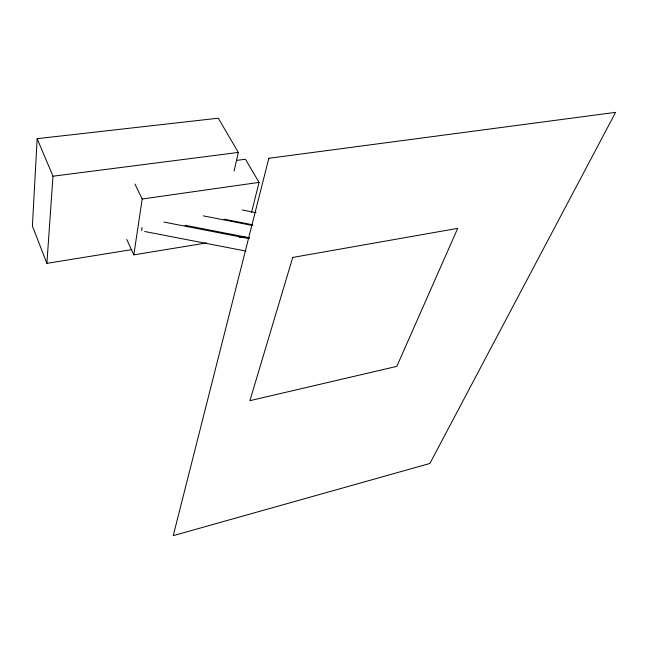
<?xml version="1.0" encoding="UTF-8"?>
<svg xmlns="http://www.w3.org/2000/svg" width="648" height="648" viewBox="0 0 648 648"><rect width="100%" height="100%" fill="white"/><g stroke="black" fill="none" stroke-linecap="round" stroke-linejoin="round"><path stroke-width="0.97" d="M234.131 170.975L238.326 152.426L218.279 118.195L37.155 138.664L32.4 226.079L46.891 263.347L131.73 249.618M46.891 263.347L52.99 176.207L37.155 138.664M141.62 230.648L142.066 227.561M206.615 242.911L133.812 254.858L142.204 199.001L134.946 184.064M251.554 212.366L259.054 182.388L245.438 159.246L236.423 160.429M239.525 237.516L244.515 236.698M142.204 199.001L259.054 182.388M52.99 176.207L238.326 152.426M185.044 225.261L249.367 237.776M163.936 222.07L249.334 238.675M144.617 231.49L245.932 251.076M224.062 219.178L252.704 224.791M203.269 215.865L252.736 225.536M242.214 209.993L256.041 212.714M126.749 239.46L133.812 254.858M268.839 158.282L173.235 535.653L429.875 463.474L615.6 112.347L268.839 158.282M292.742 257.442L249.901 400.675L396.819 366.371L457.707 228.355L292.742 257.442"/></g></svg>
